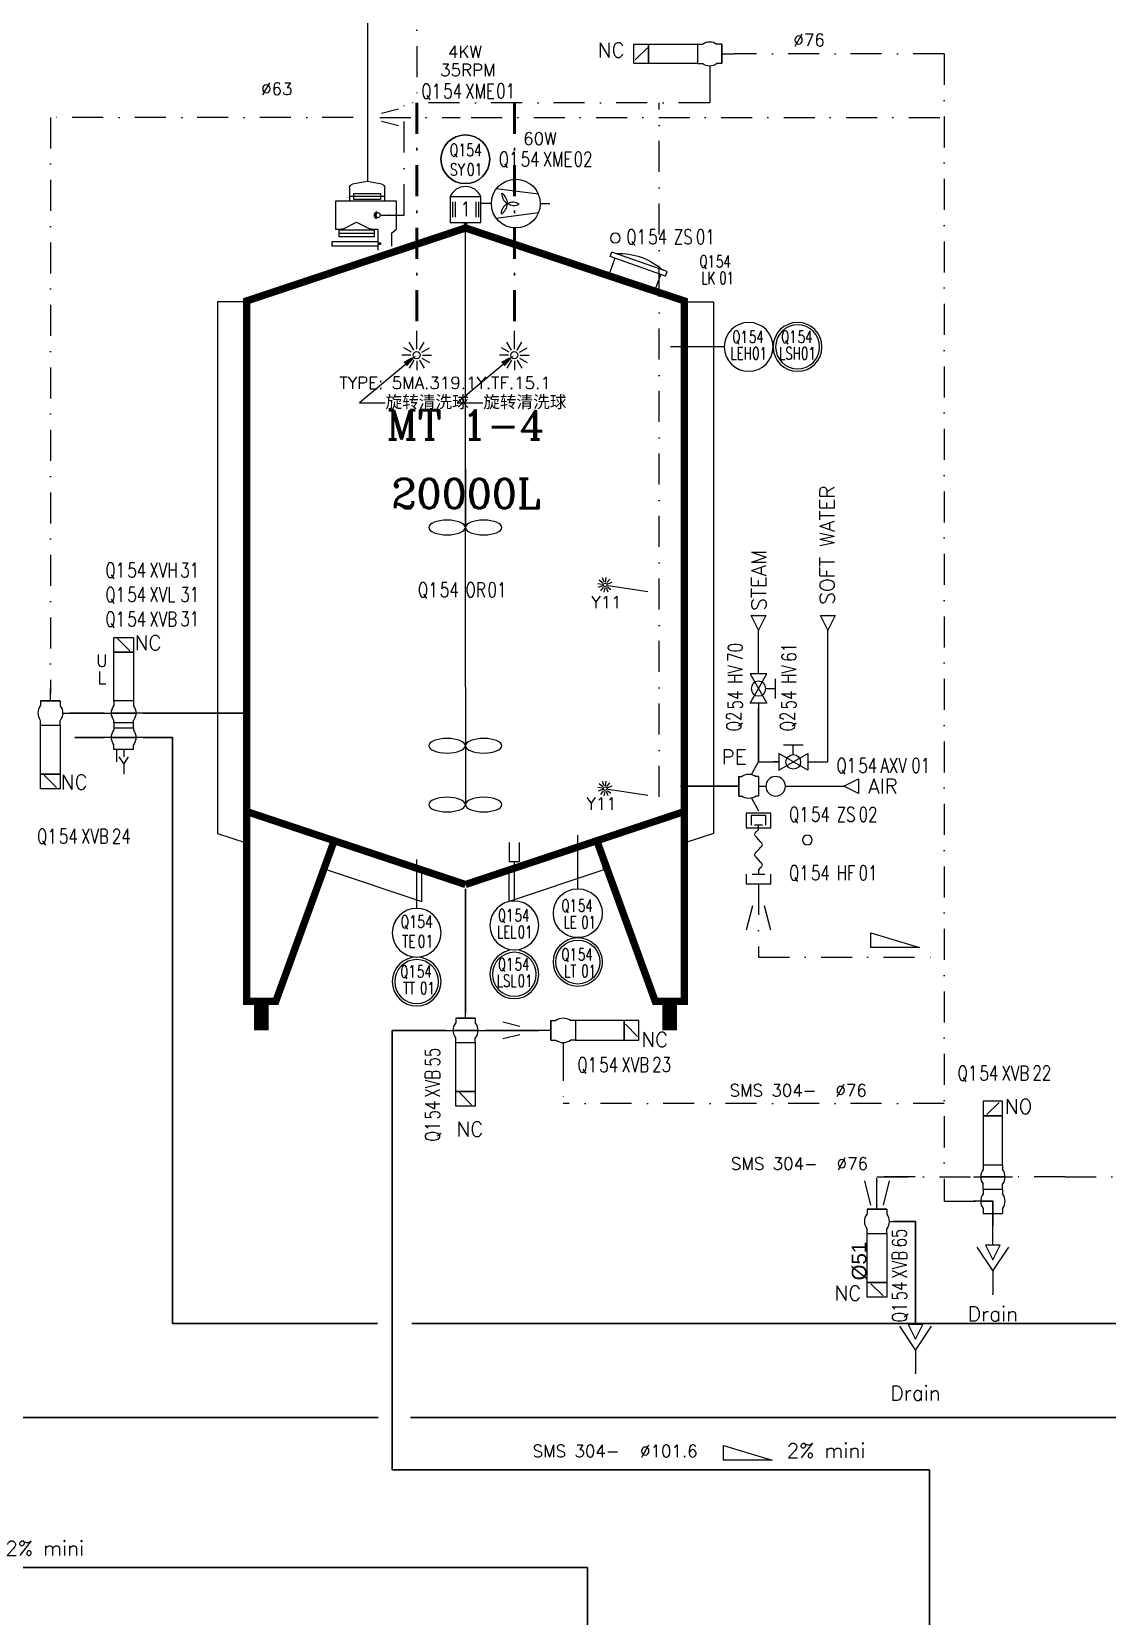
# Model space of a CAD drawing. Header units: inches. Extents: x 14562 to 16152, y 23695 to 24906.
# Drawn here: x 15402.8 to 15623, y 24350.1 to 24674.7 of the extents above; entities that cross this region are included whole.
import ezdxf
from ezdxf import colors
from ezdxf.entities.mleader import LeaderData, LeaderLine
from ezdxf.enums import TextEntityAlignment as Align
from ezdxf.math import Vec2, Vec3

# ---------------------------------------------------------------- set-up
doc = ezdxf.new("R2010")
doc.units = ezdxf.units.IN
doc.header["$MEASUREMENT"] = 0
doc.linetypes.add('DASHDOT2', pattern=[12.7, 6.35, -3.175, 0, -3.175])
for name, color, linetype, lineweight in [('15 Pipe Drain', 32, 'Continuous', 30), ('17 Pipe CIP', 4, 'DASHDOT2', 50), ('19 Pipe Process', 30, 'Continuous', 30), ('31 Equipment', 7, 'Continuous', 9), ('33 Instruments Labels', 7, 'Continuous', 9), ('43 TXT English', 7, 'Continuous', 9)]:
    doc.layers.add(name, color=color, linetype=linetype, lineweight=lineweight)
for name, color, linetype in [('CUVERIE', 7, 'Continuous'), ('DIAMETRE', 7, 'Continuous'), ('MATERIEL-DIVERS', 7, 'Continuous'), ('POMPES-PROCESS', 7, 'Continuous'), ('REPERES', 7, 'Continuous'), ('techn-data', 7, 'Continuous'), ('TEXTE', 7, 'Continuous'), ('TEXTES', 7, 'Continuous'), ('TUYAUTERIE-AIR INSTRUMENT', 3, 'Continuous'), ('TUYAUTERIE-EAU', 5, 'Continuous'), ('TUYAUTERIE-EGOUT', 32, 'Continuous'), ('TUYAUTERIE-GAZ', 3, 'Continuous'), ('TUYAUTERIE-NEP', 4, 'DASHDOT2'), ('TUYAUTERIE-VAPEUR', 6, 'Continuous'), ('TXT_FR', 7, 'Continuous'), ('VANNES', 7, 'Continuous')]:
    doc.layers.add(name, color=color, linetype=linetype)
doc.layers.get('REPERES').off()
doc.styles.add('ROMANC', font='romanc')
doc.styles.add('ROMANS', font='ROMANS.SHX')
doc.styles.add('ROMANT', font='romant')
doc.styles.get("Standard").update_dxf_attribs({"font": 'arial.ttf'})

# ---------------------------------------------------------------- blocks, each defined once
blk = doc.blocks.new('EGOUT')
at = {"color": 7}
for p, q in [((-3.2, 9.61), (0, 4.81)), ((0, 4.81), (3.2, 9.61)), ((0, 4.81), (0, 0))]:
    blk.add_line(p, q, dxfattribs=at)
at = {"color": 7, "extrusion": (0, -1, 0)}
blk.add_point((0, 0), dxfattribs=at)
at = {"layer": 'POMPES-PROCESS', "style": 'ROMANS'}
blk.add_attdef('EGOUT', text='', height=3, dxfattribs=at).set_placement((0, -4), align=Align.MIDDLE)
blk = doc.blocks.new('APV-VLV-SSEAT-SW44-4')
at = {"layer": '31 Equipment', "ltscale": 38}
for p, q in [((1.25, 20.25), (-1.25, 17.75)), ((-2, 7.5), (-2, 6.5)), ((2, 7.5), (2, 6.5)), ((-4, 5), (-2.5, 5)), ((-2, 2.5), (-2, 3.5)), ((2, 2.5), (2, 3.5)), ((-2.5, 0), (-4, 0)), ((-2, 2.5), (2, 2.5)), ((-2, 2.5), (-2, 1.5)), ((2, 2.5), (2, 1.5)), ((-2, -1.5), (-2, -2.5)), ((-2, -2.5), (2, -2.5)), ((0, -2.5), (0, -5)), ((2, -1.5), (2, -2.5))]:
    blk.add_line(p, q, dxfattribs=at)
at = {"layer": '31 Equipment', "lineweight": 30}
for p, q in [((-2.5, 5), (2.5, 5)), ((-2.5, 0), (0, 0)), ((0, 0), (0, -2.5))]:
    blk.add_line(p, q, dxfattribs=at)
at = {"layer": '31 Equipment'}
blk.add_line((2.5, 5), (4, 5), dxfattribs=at)
at = {"layer": '31 Equipment', "ltscale": 38}
for points in [[(-2, 17.5), (2, 17.5), (2, 20.5), (-2, 20.5)], [(-2, 7.5), (2, 7.5), (2, 17.5), (-2, 17.5)]]:
    blk.add_lwpolyline(points, close=True, dxfattribs=at)
for centre, start, end in [((0, 5), 143.1301, 216.8699), ((0, 5), 323.1301, 36.8699), ((0, 0), 143.1301, 216.8699), ((0, 0), 323.1301, 36.8699)]:
    blk.add_arc(centre, 2.5, start, end, dxfattribs=at)
blk = doc.blocks.new('APV-SIGN-ARW-FLOW-1')
at = {"layer": '31 Equipment'}
for p, q in [((-1.5, -1.5), (-1.5, 1.5)), ((-1.5, 1.5), (1.5, 0)), ((1.5, 0), (-1.5, -1.5))]:
    blk.add_line(p, q, dxfattribs=at)
blk = doc.blocks.new('PENTE-G')
at = {"layer": 'MATERIEL-DIVERS'}
blk.add_lwpolyline([(-5, 2), (5, 2), (5, 5), (-5, 2)], dxfattribs=at)
blk = doc.blocks.new('APV-TNK-GEN-11')
at = {"layer": '31 Equipment', "color": 7}
for points, const_width in [([(-14.94, 21.58), (-21.58, 3.32), (-24.9, 3.32), (-24.9, 83), (0, 91.3), (24.9, 83), (24.9, 3.32), (21.58, 3.32), (14.94, 21.58)], 0.83), ([(-24.9, 24.9), (0, 16.6)], 0.83), ([(24.9, 24.9), (0, 16.6)], 0.83), ([(-23.24, 3.32), (-23.24, 0)], 1.66), ([(23.24, 3.32), (23.24, 0)], 1.66)]:
    blk.add_lwpolyline(points, dxfattribs=dict(at, const_width=const_width))
at = {"layer": '31 Equipment', "ltscale": 38}
blk.add_point((0, 16), dxfattribs=at)
blk = doc.blocks.new('APV-TNK-INSULAT-12')
at = {"layer": '31 Equipment', "color": 7}
for p, q in [((-24.95, 67), (-28.22, 67)), ((-28.22, 67), (-28.22, 6.51)), ((24.95, 67), (28.22, 67)), ((28.22, 67), (28.22, 6.51)), ((-28.22, 6.51), (-24.95, 5.42)), ((28.22, 6.51), (24.95, 5.42)), ((-15.74, 2.35), (-4.98, -1.24)), ((-4.98, -1.24), (-4.98, 2.26)), ((15.74, 2.35), (4.98, -1.24)), ((4.98, -1.24), (4.98, 2.26))]:
    blk.add_line(p, q, dxfattribs=at)
at = {"layer": '31 Equipment'}
for p, q in [((-24.95, 5.42), (-24.95, 67)), ((24.95, 5.42), (24.95, 67)), ((-15.74, 2.35), (-14.94, 5.58)), ((-14.94, 5.58), (-4.98, 2.26)), ((14.94, 5.58), (4.98, 2.26)), ((15.74, 2.35), (14.94, 5.58))]:
    blk.add_line(p, q, dxfattribs=at)
at = {"layer": '31 Equipment', "ltscale": 38}
blk.add_point((0, 0), dxfattribs=at)
blk = doc.blocks.new('APV-INS-M-L-LE2')
at = {"layer": '31 Equipment', "color": 7}
blk.add_line((5, 0), (13, 0), dxfattribs=at)
at = {"layer": '31 Equipment', "lineweight": 25}
blk.add_lwpolyline([(17, 1), (13, 1), (13, 0), (13, -1), (17, -1)], dxfattribs=at)
at = {"layer": '31 Equipment', "color": 7}
blk.add_circle((0, 0), 5, dxfattribs=at)
at = {"layer": '33 Instruments Labels', "style": 'ROMANS', "width": 0.8}
blk.add_attdef('LE?', text='', height=3, dxfattribs=at).set_placement((0, 0), align=Align.MIDDLE)
blk = doc.blocks.new('APV-INS-F-L-LS')
at = {"layer": '31 Equipment'}
for radius in [5, 4.5]:
    blk.add_circle((0, 0), radius, dxfattribs=at)
at = {"layer": '33 Instruments Labels', "style": 'ROMANS', "width": 0.8}
blk.add_attdef('LS?', text='', height=3, dxfattribs=at).set_placement((0, 0), align=Align.MIDDLE)
blk = doc.blocks.new('APV-INS-M-L-TE')
at = {"layer": '31 Equipment', "color": 7}
blk.add_line((0, -5), (0, -10), dxfattribs=at)
blk.add_circle((0, 0), 5, dxfattribs=at)
at = {"layer": '33 Instruments Labels', "style": 'ROMANS', "width": 0.8, "flags": 8}
blk.add_attdef('TE', text='', height=3, dxfattribs=at).set_placement((0, 0), align=Align.MIDDLE)
blk = doc.blocks.new('APV-INS-F-L-TT')
at = {"layer": '31 Equipment'}
for radius in [5, 4.5]:
    blk.add_circle((0, 0), radius, dxfattribs=at)
blk = doc.blocks.new('APV-TNK-ACC-MOT-1')
at = {"layer": '31 Equipment', "color": 7}
for p, q in [((3.15, 6.4), (-3.15, 6.4)), ((-3.15, 6.4), (-3.15, 1.15)), ((-2.64, 5.35), (-2.64, 2.2)), ((-2.1, 5.35), (-2.1, 2.2)), ((2.1, 5.35), (2.1, 2.2)), ((2.66, 5.35), (2.66, 2.2)), ((3.15, 1.15), (3.15, 6.4)), ((-3.15, 1.15), (3.15, 1.15))]:
    blk.add_line(p, q, dxfattribs=at)
blk.add_arc((0, 5.09), 3.41, 22.6199, 157.3801, dxfattribs=at)
at = {"layer": '31 Equipment', "ltscale": 38}
blk.add_point((0, 0), dxfattribs=at)
at = {"layer": '31 Equipment', "color": 7}
blk.add_trace([(-0.39, 0), (0.39, 0), (-0.39, 1.15), (0.39, 1.15)], dxfattribs=at)
at = {"layer": '31 Equipment', "style": 'ROMANT', "width": 0.8}
blk.add_text('1', height=3, dxfattribs=at).set_placement((0, 3.89), align=Align.MIDDLE)
blk = doc.blocks.new('APV-INS-M-L-LE1')
at = {"layer": '31 Equipment', "color": 7}
blk.add_line((0, -5), (0, -10), dxfattribs=at)
blk.add_circle((0, 0), 5, dxfattribs=at)
blk = doc.blocks.new('APV-TNK-ACC-MANHOLE-1')
at = {"layer": '31 Equipment'}
for p, q in [((-6, 3), (-6, 4)), ((-6, 4), (6, 4)), ((6, 3), (6, 4)), ((-6, 3), (6, 3)), ((-5, 0), (-5, 3)), ((5, 3), (5, 0))]:
    blk.add_line(p, q, dxfattribs=at)
blk.add_arc((0, -8), 13, 67.3801, 112.6199, dxfattribs=at)
blk = doc.blocks.new('APV-INS-POS-GEN-1')
at = {"layer": '31 Equipment', "color": 5}
blk.add_circle((0, 0), 1, dxfattribs=at)
blk = doc.blocks.new('APV-FTG-CONX-QUICK-1')
at = {"layer": '31 Equipment'}
for p, q in [((-0.5, 2.5), (2.5, 2.5)), ((-0.5, -2.5), (-0.5, 2.5)), ((0, 1.5), (2, 1.5)), ((0, 0.83), (0, -0.83)), ((2, 1.5), (2, -1.5)), ((2.5, 2.5), (2.5, -2.5)), ((2.5, -2.5), (-0.5, -2.5)), ((0, -0.83), (0, -0.83)), ((2, -1.5), (0, -1.5))]:
    blk.add_line(p, q, dxfattribs=at)
blk = doc.blocks.new('APV-FTG-CONX-HOSE-1')
at = {"layer": '31 Equipment'}
for p, q in [((-4.17, 0), (-5, 0)), ((4.17, 0), (5, 0))]:
    blk.add_line(p, q, dxfattribs=at)
for points in [[(-4.17, 0), (-3.63, 0.5), (-3.42, 0.71), (-3.13, 0.79), (-2.83, 0.71), (-2.58, 0.5), (-1.54, -0.5), (-1.33, -0.71), (-1.04, -0.79), (-0.75, -0.71), (-0.5, -0.5), (0, 0)], [(0, 0), (0.54, 0.5), (0.75, 0.71), (1.04, 0.79), (1.33, 0.71), (1.58, 0.5), (2.62, -0.5), (2.83, -0.71), (3.12, -0.79), (3.42, -0.71), (3.67, -0.5), (4.17, 0)]]:
    blk.add_lwpolyline(points, dxfattribs=at)
blk = doc.blocks.new('APV-FTG-CONX-SCREWED-1')
at = {"layer": '31 Equipment'}
for p, q in [((0, 2.5), (2, 2.5)), ((0, 1.33), (0, -1.33)), ((2, 2.5), (2, -2.5)), ((0, -1.33), (0, -1.33)), ((2, -2.5), (0, -2.5))]:
    blk.add_line(p, q, dxfattribs=at)
blk = doc.blocks.new('APV-FCE-GEN-REDCON-1')
at = {"layer": '31 Equipment', "color": 7}
for p, q in [((-2.5, 2.5), (2.5, 1.25)), ((2.5, 1.25), (2.5, 1.25)), ((2.5, -1.25), (-2.5, -2.5))]:
    blk.add_line(p, q, dxfattribs=at)
blk = doc.blocks.new('APV-SIGN-FLOW-SLOPE-1')
at = {"layer": '31 Equipment'}
blk.add_lwpolyline([(-5, 2), (5, 2), (5, 5), (-5, 2)], dxfattribs=at)
at = {"layer": '31 Equipment', "style": 'ROMANS'}
blk.add_attdef('%', text='', height=2, rotation=16.6992, dxfattribs=at).set_placement((-0.64, 4.87), align=Align.MIDDLE)
blk = doc.blocks.new('SPB')
at = {"color": 7}
for p, q in [((0, -6), (0, 0)), ((-2.598, -9), (-1.302, -8.25)), ((-2.124, -9.624), (-1.062, -8.562)), ((-1.5, -10.098), (-0.75, -8.802)), ((-0.774, -10.398), (-0.39, -8.952)), ((0, -10.5), (0, -9)), ((0.774, -10.398), (0.39, -8.952)), ((1.5, -10.098), (0.75, -8.802)), ((2.124, -9.624), (1.062, -8.562)), ((2.598, -9), (1.302, -8.25))]:
    blk.add_line(p, q, dxfattribs=at)
blk.add_circle((0, -7.5), 1.5, dxfattribs=at)
at = {"color": 7, "extrusion": (0, 1, 0)}
blk.add_point((0, 0), dxfattribs=at)
blk = doc.blocks.new('GOAVEC')
at = {"layer": 'MATERIEL-DIVERS'}
for p, q in [((0.48, 11.27), (3, 11.77)), ((3, 11.77), (5.52, 11.27)), ((-2, 8.4), (8.4, 8.4)), ((-2, 3.6), (-2, 8.4)), ((0, 8.4), (0, 10.68)), ((0, 9.21), (6, 9.21)), ((5.28, 9.71), (0.72, 9.71)), ((0.72, 9.71), (0.72, 8.7)), ((0.72, 8.7), (5.28, 8.7)), ((5.28, 8.7), (5.28, 9.71)), ((6, 10.68), (6, 8.4)), ((8.4, 8.4), (8.4, 3.6)), ((-0.74, 6), (-2.03, 6)), ((-1.2, 3), (-2, 3.6)), ((-1.2, 0.7), (-1.2, 3)), ((2.26, 3.6), (1.2, 3.6)), ((1.2, 3.6), (1.2, 1.27)), ((1.8, 3.49), (1.8, 2.29)), ((7.8, 3.49), (1.8, 3.49)), ((1.8, 2.89), (7.8, 2.89)), ((4.8, 4.8), (2.53, 3.66)), ((7.07, 3.66), (4.8, 4.8)), ((8.4, 3.6), (7.34, 3.6)), ((7.8, 2.29), (7.8, 3.49)), ((0.76, 1.27), (0.76, 1.01)), ((1.2, 1.27), (0.76, 1.27)), ((0.76, 1.01), (1.2, 1.01)), ((9, 1.52), (1.19, 1.52)), ((1.19, 1.01), (1.19, 0.72)), ((1.19, 0.72), (9, 0.72)), ((1.2, 1.01), (1.2, 0)), ((1.8, 2.29), (7.8, 2.29)), ((9, 0.72), (9, 1.52))]:
    blk.add_line(p, q, dxfattribs=at)
for centre, start, end in [((0.6, 10.68), 101.3099, 180), ((5.4, 10.68), 0, 78.6901), ((2.26, 4.2), 270, 296.5651), ((7.34, 4.2), 243.4349, 270)]:
    blk.add_arc(centre, 0.6, start, end, dxfattribs=at)
at = {"layer": 'MATERIEL-DIVERS', "color": 7, "extrusion": (1, 0, 0)}
for p in [(6, 9), (9, 1)]:
    blk.add_point(p, dxfattribs=at)
at = {"layer": 'MATERIEL-DIVERS', "color": 2}
for p in [(6, 9), (-2, 6), (9, 1)]:
    blk.add_point(p, dxfattribs=at)
at = {"layer": 'MATERIEL-DIVERS', "color": 7, "extrusion": (-1, 0, 0)}
blk.add_point((-2, 6), dxfattribs=at)
at = {"layer": 'MATERIEL-DIVERS', "xscale": 0.2499010929244832, "yscale": 0.2499010929244832, "zscale": 0.2499010929244832, "rotation": 90}
blk.add_blockref('SPB', (-0.74, 6), dxfattribs=at)
blk = doc.blocks.new('INSTR-M-L-SY')
at = {"layer": 'MATERIEL-DIVERS', "color": 7}
blk.add_circle((0, 0), 5, dxfattribs=at)
blk = doc.blocks.new('APV-VLV-SSEAT-SW42-3')
at = {"layer": '31 Equipment', "ltscale": 38}
for p, q in [((1.25, 15.25), (-1.25, 12.75)), ((-2, 2.5), (-2, 1.5)), ((2, 2.5), (2, 1.5)), ((-2, -2.5), (-2, -1.5)), ((2, -2.5), (-2, -2.5)), ((-2, -2.5), (2, -2.5)), ((0, -2.5), (0, -5)), ((2, -2.5), (2, -1.5))]:
    blk.add_line(p, q, dxfattribs=at)
at = {"layer": '31 Equipment'}
for p, q in [((-4, 0), (-2.5, 0)), ((2.5, 0), (4, 0))]:
    blk.add_line(p, q, dxfattribs=at)
at = {"layer": '31 Equipment', "lineweight": 30}
blk.add_line((2.5, 0), (-2.5, 0), dxfattribs=at)
at = {"layer": '31 Equipment', "ltscale": 38}
for points in [[(-2, 12.5), (2, 12.5), (2, 15.5), (-2, 15.5)], [(-2, 2.5), (2, 2.5), (2, 12.5), (-2, 12.5)]]:
    blk.add_lwpolyline(points, close=True, dxfattribs=at)
for start, end in [(143.1301, 216.8699), (323.1301, 36.8699)]:
    blk.add_arc((0, 0), 2.5, start, end, dxfattribs=at)
blk = doc.blocks.new('APV-VLV-SSEAT-SW41-3')
at = {"layer": '31 Equipment', "ltscale": 38}
for p, q in [((1.25, 15.25), (-1.25, 12.75)), ((-2, 2.5), (-2, 1.5)), ((2, 2.5), (2, 1.5)), ((2.5, 0), (4, 0)), ((-2, -2.5), (-2, -1.5)), ((2, -2.5), (-2, -2.5)), ((-2, -2.5), (2, -2.5)), ((0, -2.5), (0, -5)), ((2, -2.5), (2, -1.5))]:
    blk.add_line(p, q, dxfattribs=at)
for points in [[(-2, 12.5), (2, 12.5), (2, 15.5), (-2, 15.5)], [(-2, 2.5), (2, 2.5), (2, 12.5), (-2, 12.5)]]:
    blk.add_lwpolyline(points, close=True, dxfattribs=at)
for start, end in [(143.1301, 216.8699), (323.1301, 36.8699)]:
    blk.add_arc((0, 0), 2.5, start, end, dxfattribs=at)
blk = doc.blocks.new('APV-VLV-SAMPL-PRD20-2')
at = {"layer": '31 Equipment', "ltscale": 38}
for p, q in [((-2.54, 2.44), (-4, 5)), ((-4, 0), (-5.5, 0)), ((-4, 2), (-3.5, 2)), ((-4, 2), (-4, -2)), ((0, 2), (-0.5, 2)), ((0, 2), (0, -2)), ((0, -2), (0, 2)), ((-4, -2), (-3.5, -2)), ((-2.54, -2.44), (-4, -5)), ((0, -2), (-0.5, -2))]:
    blk.add_line(p, q, dxfattribs=at)
at = {"layer": '31 Equipment'}
blk.add_circle((-7.5, 0), 2, dxfattribs=at)
at = {"layer": '31 Equipment', "ltscale": 38}
for start, end in [(53.1301, 126.8699), (233.1301, 306.8699)]:
    blk.add_arc((-2, 0), 2.5, start, end, dxfattribs=at)
blk = doc.blocks.new('APV-VLV-DSEAT-DA34-3')
at = {"layer": '31 Equipment', "ltscale": 38}
for p, q in [((1.25, 20.25), (-1.25, 17.75)), ((-2, 7.5), (-2, 6.5)), ((2, 7.5), (2, 6.5)), ((-4, 5), (-2.5, 5)), ((-2, 3), (-2, 3.5)), ((2, 3), (2, 3.5)), ((4, 5), (2.5, 5)), ((-2, 2), (-2, 1.5)), ((2, 2), (2, 1.5)), ((-4, 0), (-2.5, 0)), ((-2, -2.5), (-2, -1.5)), ((-2, -2.5), (2, -2.5)), ((0, -2.5), (0, -4)), ((1.5, -2.5), (1.5, -5)), ((2, -2.5), (2, -1.5)), ((2.5, 0), (4, 0)), ((0, -5.5), (-1, -4)), ((1, -4), (0, -5.5)), ((0, -5.5), (0, -7.5))]:
    blk.add_line(p, q, dxfattribs=at)
at = {"layer": '31 Equipment', "lineweight": 30}
for p, q in [((-2.5, 5), (2.5, 5)), ((-2.5, 0), (2.5, 0))]:
    blk.add_line(p, q, dxfattribs=at)
at = {"layer": '31 Equipment', "ltscale": 38}
for points in [[(-2, 17.5), (2, 17.5), (2, 20.5), (-2, 20.5)], [(-2, 7.5), (2, 7.5), (2, 17.5), (-2, 17.5)], [(-2, 3), (2, 3), (2, 2), (-2, 2)]]:
    blk.add_lwpolyline(points, close=True, dxfattribs=at)
for centre, start, end in [((0, 5), 143.1301, 216.8699), ((0, 5), 323.1301, 36.8699), ((0, 0), 143.1301, 216.8699), ((0, 0), 323.1301, 36.8699)]:
    blk.add_arc(centre, 2.5, start, end, dxfattribs=at)
at = {"layer": '31 Equipment', "style": 'ROMANS', "flags": 8}
for tag, p in [('U', (3, 14.5)), ('L', (3, 11))]:
    blk.add_attdef(tag, p, '', height=2.5, dxfattribs=at)
blk = doc.blocks.new('APV-TNK-ACC-SPRAYBALL-1')
at = {"layer": '31 Equipment'}
for p, q in [((0, -3.81), (0, 0)), ((-0.6, -3.97), (-1.53, -2.35)), ((0.6, -3.97), (1.53, -2.35)), ((-1.19, -5), (-3.05, -5)), ((-1.03, -4.4), (-2.65, -3.47)), ((-1.03, -5.6), (-2.65, -6.53)), ((-0.6, -6.03), (-1.53, -7.65)), ((0, -6.19), (0, -8.05)), ((0.6, -6.03), (1.53, -7.65)), ((1.03, -4.4), (2.65, -3.47)), ((1.03, -5.6), (2.65, -6.53)), ((1.19, -5), (3.05, -5))]:
    blk.add_line(p, q, dxfattribs=at)
blk.add_circle((0, -5), 0.738, dxfattribs=at)
blk = doc.blocks.new('APV-TNK-ACC-AGIT-1')
at = {"layer": '31 Equipment'}
blk.add_line((0, 0), (0, -8), dxfattribs=at)
for centre in [(-2.5, -8), (2.5, -8)]:
    blk.add_ellipse(centre, major_axis=(-2.5, 0), ratio=0.4, dxfattribs=at)
blk = doc.blocks.new('APV-INS-F-L-LT')
at = {"layer": '31 Equipment'}
for radius in [5, 4.5]:
    blk.add_circle((0, 0), radius, dxfattribs=at)
blk = doc.blocks.new('REPNORM')
at = {"layer": 'TEXTES', "style": 'ROMANS', "width": 0.75}
for tag, p in [('ZONE', (-9.75, -1.25)), ('SOUSZONE', (-5.25, -1.25)), ('ELEMENT', (0, -1.25)), ('NUM', (4.5, -1.25))]:
    blk.add_attdef(tag, p, '', height=3, dxfattribs=at)
blk = doc.blocks.new('REPINS2')
at = {"layer": 'TEXTES', "style": 'ROMANS', "width": 0.7}
for tag, p in [('ZONE', (-3.35, 0.8)), ('SOUSZONE', (0.05, 0.8)), ('NUM', (0.7, -2.6))]:
    blk.add_attdef(tag, p, '', height=2.5, dxfattribs=at)
blk.add_attdef('ELEMENT', text='', height=2.5, dxfattribs=at).set_placement((-1.56, -2.59), align=Align.CENTER)
blk = doc.blocks.new('REPINS')
at = {"layer": 'TEXTES', "style": 'ROMANS', "width": 0.75}
for tag, p in [('ZONE', (-3.3, 1)), ('SOUSZONE', (0.1, 1)), ('NUM', (0.2, -3))]:
    blk.add_attdef(tag, p, '', height=2.5, dxfattribs=at)
blk.add_attdef('ELEMENT', text='', height=2.5, dxfattribs=at).set_placement((-0.2, -3), align=Align.RIGHT)
blk = doc.blocks.new('REPNORM1')
at = {"layer": 'TEXTES', "style": 'ROMANS', "width": 0.75}
for tag, p in [('ZONE', (-9.75, -1.25)), ('SOUSZONE', (-5.25, -1.25)), ('ELEMENT', (-0.75, -1.25)), ('NUM', (5.59, -1.22))]:
    blk.add_attdef(tag, p, '', height=3, dxfattribs=at)
blk = doc.blocks.new('APV-PMP-GEN-FAN-1')
at = {"layer": '31 Equipment', "ltscale": 38}
for p, q in [((-5, 0), (-7, 0)), ((5, 0), (7, 0))]:
    blk.add_line(p, q, dxfattribs=at)
at = {"layer": '31 Equipment', "color": 7}
for p, q in [((4.62, 1.91), (-4.01, 2.99)), ((-3.44, 2.92), (-3.44, 2.92)), ((-4.03, -2.96), (4.65, -1.85))]:
    blk.add_line(p, q, dxfattribs=at)
blk.add_circle((0, 0), 5, dxfattribs=at)
for centre, radius, start, end in [((-4.14, 0.04), 2.42, 297.7105, 59.0333), ((-0.6, -2.14), 2.41, 57.3705, 179.0726), ((-0.42, 2.11), 2.48, 179.801, 296.7761)]:
    blk.add_arc(centre, radius, start, end, dxfattribs=at)
blk = doc.blocks.new('FLE23-A')
at = {"color": 7}
for p, q in [((0, 1.5), (-3, 0)), ((-3, 0), (0, -1.5)), ((0, -1.5), (0, 1.5))]:
    blk.add_line(p, q, dxfattribs=at)
at = {"layer": 'MATERIEL-DIVERS', "color": 7, "extrusion": (-1, 0, 0)}
blk.add_point((-3, 0), dxfattribs=at)
at = {"layer": 'MATERIEL-DIVERS', "color": 2}
for p in [(-3, 0), (0, 0)]:
    blk.add_point(p, dxfattribs=at)
at = {"layer": 'MATERIEL-DIVERS', "color": 7, "extrusion": (1, 0, 0)}
blk.add_point((0, 0), dxfattribs=at)
blk = doc.blocks.new('APV-VLVM-BALL-KHV+MF-1')
at = {"layer": '31 Equipment'}
for p, q in [((-2, 3.5), (2, 3.5)), ((0, 1.5), (0, 3.5)), ((-3, 1.734), (-3, -1.734)), ((-3, -1.734), (3, 1.734)), ((3, -1.734), (-3, 1.734)), ((3, 1.734), (3, -1.734))]:
    blk.add_line(p, q, dxfattribs=at)
at = {"layer": '31 Equipment', "ltscale": 38}
for p, q in [((-3, 0), (-4, 0)), ((3, 0), (4, 0))]:
    blk.add_line(p, q, dxfattribs=at)
at = {"layer": '31 Equipment'}
blk.add_circle((0, 0), 1.5, dxfattribs=at)
blk = doc.blocks.new('CR')
at = {"color": 7}
for p, q in [((-2.5, 2.5), (2.5, 1.25)), ((2.5, 1.25), (2.5, 1.25)), ((2.5, -1.25), (-2.5, -2.5))]:
    blk.add_line(p, q, dxfattribs=at)
at = {"color": 7, "extrusion": (-1, 0, 0)}
blk.add_point((-2.5, 0), dxfattribs=at)
at = {"color": 7, "extrusion": (1, 0, 0)}
blk.add_point((2.5, 0), dxfattribs=at)

msp = doc.modelspace()

# ---------------------------------------------------------------- linework, layer by layer
at = {"layer": '15 Pipe Drain'}
for p, q in [((15579.09, 24431.01), (15583.76, 24431.01)), ((15583.76, 24431.01), (15583.76, 24409.93))]:
    msp.add_line(p, q, dxfattribs=at)
at = {"layer": '17 Pipe CIP'}
for p, q in [((15481.59, 24660.14), (15481.59, 24613.44)), ((15501.59, 24660.14), (15501.59, 24613.44))]:
    msp.add_line(p, q, dxfattribs=at)
at = {"layer": '19 Pipe Process'}
for p, q in [((15551.59, 24525.14), (15551.59, 24536.14)), ((15417.59, 24535.14), (15410.59, 24535.14)), ((15446.59, 24535.14), (15425.59, 24535.14)), ((15411.59, 24530.14), (15417.59, 24530.14)), ((15425.59, 24530.14), (15431.59, 24530.14)), ((15431.59, 24530.14), (15431.59, 24410.14)), ((15547.59, 24520.14), (15535.59, 24520.14)), ((15491.59, 24499.14), (15491.59, 24473.64)), ((15476.59, 24470.14), (15476.59, 24380.14)), ((15487.59, 24470.14), (15476.59, 24470.14)), ((15506.59, 24470.14), (15495.59, 24470.14)), ((15473.59, 24410.14), (15431.59, 24410.14)), ((15480.59, 24410.14), (15762.92, 24410.14)), ((15319.58, 24390.85), (15473.69, 24390.85)), ((15480.35, 24390.85), (15763.12, 24390.85)), ((15476.59, 24380.14), (15586.59, 24380.14)), ((15586.59, 24265.14), (15586.59, 24380.14)), ((15316.59, 24360.14), (15516.59, 24360.14)), ((15516.59, 24265.14), (15516.59, 24360.14))]:
    msp.add_line(p, q, dxfattribs=at)
at = {"layer": 'CUVERIE'}
for p, q in [((15539.59, 24610.14), (15533.59, 24610.14)), ((15514.59, 24504.14), (15514.59, 24510.14)), ((15481.59, 24498.14), (15481.59, 24505.14))]:
    msp.add_line(p, q, dxfattribs=at)
at = {"layer": 'MATERIEL-DIVERS'}
msp.add_line((15491.56, 24540.43), (15491.59, 24634.48), dxfattribs=at)
at = {"layer": 'TUYAUTERIE-AIR INSTRUMENT'}
msp.add_line((15557.09, 24520.14), (15569.09, 24520.14), dxfattribs=at)
at = {"layer": 'TUYAUTERIE-EAU'}
for p, q in [((15565.79, 24544.14), (15565.79, 24552.14)), ((15565.79, 24525.14), (15565.79, 24544.14)), ((15551.59, 24525.14), (15555.72, 24525.14)), ((15561.65, 24525.14), (15565.79, 24525.14))]:
    msp.add_line(p, q, dxfattribs=at)
at = {"layer": 'TUYAUTERIE-EGOUT'}
msp.add_line((15599.59, 24426.14), (15599.59, 24432.64), dxfattribs=at)
msp.add_line((15599.59, 24426.14), (15599.59, 24432.64), dxfattribs=at)
at = {"layer": 'TUYAUTERIE-GAZ'}
msp.add_line((15471.59, 24644.14), (15471.59, 24716.14), dxfattribs=at)
msp.add_line((15471.59, 24644.14), (15471.59, 24716.14), dxfattribs=at)
at = {"layer": 'TUYAUTERIE-NEP'}
for p, q in [((15481.59, 24710.14), (15481.59, 24660.14)), ((15589.59, 24670.14), (15546.59, 24670.14)), ((15589.59, 24670.14), (15589.59, 24435.14)), ((15541.59, 24666.14), (15541.59, 24660.14)), ((15541.59, 24660.14), (15479.03, 24660.14)), ((15479.03, 24637.14), (15479.03, 24660.14)), ((15531.22, 24517.95), (15531.22, 24660.14)), ((15468.59, 24657.14), (15406.59, 24657.14)), ((15406.59, 24657.14), (15406.59, 24539.14)), ((15474.03, 24657.14), (15490.49, 24657.14)), ((15492.76, 24657.14), (15589.59, 24657.14)), ((15477.59, 24637.14), (15479.03, 24637.14)), ((15522.65, 24561), (15531.22, 24559.67)), ((15522.65, 24519.28), (15531.22, 24517.95)), ((15551.59, 24500.14), (15551.59, 24485.14)), ((15551.59, 24485.14), (15589.59, 24485.14)), ((15511.59, 24466.14), (15511.59, 24455.14)), ((15589.59, 24455.14), (15511.59, 24455.14)), ((15575.84, 24440.14), (15597.59, 24440.14)), ((15583.68, 24440.14), (15575.84, 24440.14)), ((15575.84, 24433.51), (15575.84, 24440.14)), ((15614.41, 24440.14), (15602.84, 24440.14)), ((15614.41, 24440.14), (15763.59, 24440.14)), ((15589.59, 24435.14), (15596.59, 24435.14))]:
    msp.add_line(p, q, dxfattribs=at)
at = {"layer": 'TUYAUTERIE-VAPEUR'}
msp.add_line((15551.59, 24544.14), (15551.59, 24552.14), dxfattribs=at)

# ---------------------------------------------------------------- block references
at = {"layer": '17 Pipe CIP', "xscale": 0.5, "yscale": 0.5, "rotation": 261.1709262954927}
for p in [(15522.65, 24561), (15522.65, 24519.28)]:
    msp.add_blockref('APV-TNK-ACC-SPRAYBALL-1', p, dxfattribs=at)
at = {"layer": '31 Equipment'}
for p in [(15481.59, 24613.44), (15501.59, 24613.44)]:
    msp.add_blockref('APV-TNK-ACC-SPRAYBALL-1', p, dxfattribs=at)
at = {"layer": '33 Instruments Labels', "xscale": -1}
for name, p in [('APV-INS-POS-GEN-1', (15522.26, 24632.41)), ('APV-INS-F-L-LS', (15559.59, 24610.14)), ('APV-INS-POS-GEN-1', (15561.59, 24509.14)), ('APV-INS-F-L-TT', (15481.59, 24480.14))]:
    msp.add_blockref(name, p, dxfattribs=at)
for name, p, rotation in [('APV-INS-M-L-LE1', (15549.59, 24610.14), 270), ('APV-INS-M-L-LE2', (15501.59, 24491.64), 270), ('APV-INS-M-L-TE', (15481.59, 24490.14), 180), ('APV-INS-F-L-LS', (15501.59, 24481.64), 90)]:
    msp.add_blockref(name, p, dxfattribs=dict(at, rotation=rotation))
at = {"layer": '33 Instruments Labels', "xscale": -1.5, "yscale": 1.5, "zscale": 1.5}
for p in [(15491.56, 24585.14), (15491.56, 24540.43), (15491.56, 24528.39)]:
    msp.add_blockref('APV-TNK-ACC-AGIT-1', p, dxfattribs=at)
at = {"layer": '33 Instruments Labels', "rotation": 180}
msp.add_blockref('APV-INS-M-L-LE1', (15514.59, 24494.14), dxfattribs=at)
at = {"layer": '33 Instruments Labels'}
msp.add_blockref('APV-INS-F-L-LT', (15514.59, 24484.14), dxfattribs=at)
at = {"layer": 'CUVERIE'}
for name, p, xscale, yscale, zscale in [('GOAVEC', (15475.06, 24629.91), -1.199999999999999, 1.199999999999999, 1.199999999999999), ('APV-TNK-GEN-11', (15491.59, 24470.14), -1.8, 1.8, 1.8), ('APV-TNK-INSULAT-12', (15491.59, 24498.78), -1.8, 1.8, 1.8)]:
    msp.add_blockref(name, p, dxfattribs=dict(at, xscale=xscale, yscale=yscale, zscale=zscale))
msp.add_blockref('APV-TNK-ACC-MOT-1', (15491.59, 24634.48), dxfattribs=at)
at = {"layer": 'CUVERIE', "xscale": -1, "rotation": 340.6180997303045}
msp.add_blockref('APV-TNK-ACC-MANHOLE-1', (15525.87, 24623.8), dxfattribs=at)
at = {"layer": 'MATERIEL-DIVERS', "xscale": 0.7, "yscale": 0.7, "zscale": 0.7, "rotation": 180}
msp.add_blockref('APV-FCE-GEN-REDCON-1', (15476.15, 24657.14), dxfattribs=at)
at = {"layer": 'MATERIEL-DIVERS'}
msp.add_blockref('APV-PMP-GEN-FAN-1', (15501.89, 24639.48), dxfattribs=at)
at = {"layer": 'MATERIEL-DIVERS', "xscale": -1}
for name, p, rotation in [('FLE23-A', (15551.59, 24555.14), 270), ('FLE23-A', (15565.79, 24555.14), 270), ('APV-FTG-CONX-QUICK-1', (15551.59, 24512.14), 270), ('APV-FTG-CONX-HOSE-1', (15551.59, 24507.14), 270), ('APV-FTG-CONX-SCREWED-1', (15551.59, 24502.14), 90), ('APV-FCE-GEN-REDCON-1', (15551.59, 24493.14), 270), ('APV-SIGN-ARW-FLOW-1', (15599.59, 24424.64), 90), ('APV-SIGN-ARW-FLOW-1', (15599.59, 24424.64), 90), ('APV-SIGN-ARW-FLOW-1', (15583.76, 24408.43), 90)]:
    msp.add_blockref(name, p, dxfattribs=dict(at, rotation=rotation))
for name, p in [('APV-SIGN-FLOW-SLOPE-1', (15579.59, 24485.14)), ('PENTE-G', (15549.41, 24380.14))]:
    msp.add_blockref(name, p, dxfattribs=at)
at = {"layer": 'MATERIEL-DIVERS', "xscale": 0.7, "yscale": 0.7, "zscale": 0.7}
msp.add_blockref('APV-FCE-GEN-REDCON-1', (15500.98, 24470.14), dxfattribs=at)
at = {"layer": 'MATERIEL-DIVERS', "rotation": 270}
msp.add_blockref('CR', (15575.84, 24436.83), dxfattribs=at)
at = {"layer": 'MATERIEL-DIVERS'}
ref = msp.add_blockref('EGOUT', (15599.59, 24416.14), dxfattribs=dict(at, xscale=-1))
ref.add_attrib('EGOUT', 'Drain', dxfattribs={"layer": 'POMPES-PROCESS', "height": 3, "style": 'ROMANS'}).set_placement((15599.59, 24412.14), align=Align.MIDDLE)
ref = msp.add_blockref('EGOUT', (15599.59, 24416.14), dxfattribs=dict(at, xscale=-1))
ref.add_attrib('EGOUT', 'Drain', dxfattribs={"layer": 'POMPES-PROCESS', "height": 3, "style": 'ROMANS'}).set_placement((15599.59, 24412.14), align=Align.MIDDLE)
ref = msp.add_blockref('EGOUT', (15583.76, 24399.93), dxfattribs=dict(at, xscale=-1))
ref.add_attrib('EGOUT', 'Drain', dxfattribs={"layer": 'POMPES-PROCESS', "height": 3, "style": 'ROMANS'}).set_placement((15583.76, 24395.93), align=Align.MIDDLE)
at = {"layer": 'REPERES'}
for name, p, values in [('REPNORM1', (15492.28, 24662.28), {'ZONE': 'Q1', 'SOUSZONE': '54', 'ELEMENT': 'XME', 'NUM': '01'}), ('REPINS', (15491.65, 24648.2), {'ZONE': 'Q1', 'SOUSZONE': '54', 'ELEMENT': 'SY', 'NUM': '01'}), ('REPNORM1', (15508.14, 24648.33), {'ZONE': 'Q1', 'SOUSZONE': '54', 'ELEMENT': 'XME', 'NUM': '02'}), ('REPNORM', (15534.26, 24632.41), {'ZONE': 'Q1', 'SOUSZONE': '54', 'ELEMENT': 'ZS', 'NUM': '01'}), ('REPINS2', (15542.86, 24625.58), {'ZONE': 'Q1', 'SOUSZONE': '54', 'NUM': '01', 'ELEMENT': 'LK'}), ('REPINS2', (15549.59, 24610.14), {'ZONE': 'Q1', 'SOUSZONE': '54', 'NUM': '01', 'ELEMENT': 'LEH'}), ('REPINS2', (15559.59, 24610.14), {'ZONE': 'Q1', 'SOUSZONE': '54', 'NUM': '01', 'ELEMENT': 'LSH'}), ('REPNORM1', (15427.59, 24564.14), {'ZONE': 'Q1', 'SOUSZONE': '54', 'ELEMENT': 'XVH', 'NUM': '31'}), ('REPNORM', (15491.59, 24560.14), {'ZONE': 'Q1', 'SOUSZONE': '54', 'ELEMENT': 'OR', 'NUM': '01'}), ('REPNORM1', (15427.59, 24559.14), {'ZONE': 'Q1', 'SOUSZONE': '54', 'ELEMENT': 'XVL', 'NUM': '31'}), ('REPNORM1', (15427.59, 24554.14), {'ZONE': 'Q1', 'SOUSZONE': '54', 'ELEMENT': 'XVB', 'NUM': '31'}), ('REPNORM1', (15577.29, 24524.14), {'ZONE': 'Q1', 'SOUSZONE': '54', 'ELEMENT': 'AXV', 'NUM': '01'}), ('REPNORM', (15567.59, 24514.14), {'ZONE': 'Q1', 'SOUSZONE': '54', 'ELEMENT': 'ZS', 'NUM': '02'}), ('REPNORM1', (15413.59, 24509.64), {'ZONE': 'Q1', 'SOUSZONE': '54', 'ELEMENT': 'XVB', 'NUM': '24'}), ('REPNORM', (15567.59, 24502.14), {'ZONE': 'Q1', 'SOUSZONE': '54', 'ELEMENT': 'HF', 'NUM': '01'}), ('REPINS2', (15514.59, 24493.64), {'ZONE': 'Q1', 'SOUSZONE': '54', 'NUM': '01', 'ELEMENT': 'LE'}), ('REPINS', (15481.59, 24490.14), {'ZONE': 'Q1', 'SOUSZONE': '54', 'ELEMENT': 'TE', 'NUM': '01'}), ('REPINS2', (15501.59, 24491.64), {'ZONE': 'Q1', 'SOUSZONE': '54', 'NUM': '01', 'ELEMENT': 'LEL'}), ('REPINS2', (15501.59, 24481.64), {'ZONE': 'Q1', 'SOUSZONE': '54', 'NUM': '01', 'ELEMENT': 'LSL'}), ('REPINS2', (15514.59, 24483.64), {'ZONE': 'Q1', 'SOUSZONE': '54', 'NUM': '01', 'ELEMENT': 'LT'}), ('REPINS2', (15481.59, 24480.14), {'ZONE': 'Q1', 'SOUSZONE': '54', 'NUM': '01', 'ELEMENT': 'TT'}), ('REPNORM1', (15524.24, 24462.85), {'ZONE': 'Q1', 'SOUSZONE': '54', 'ELEMENT': 'XVB', 'NUM': '23'}), ('REPNORM1', (15602.09, 24461.14), {'ZONE': 'Q1', 'SOUSZONE': '54', 'ELEMENT': 'XVB', 'NUM': '22'})]:
    msp.add_blockref(name, p, dxfattribs=at).add_auto_attribs(values)
msp.add_blockref('INSTR-M-L-SY', (15491.56, 24648.56), dxfattribs=at)
msp.add_blockref('INSTR-M-L-SY', (15491.56, 24648.56), dxfattribs=at)
at = {"layer": 'REPERES', "xscale": -1}
msp.add_blockref('INSTR-M-L-SY', (15491.56, 24648.56), dxfattribs=at)
at = {"layer": 'REPERES'}
ref = msp.add_blockref('REPNORM', (15546.59, 24541.14), dxfattribs=dict(at, xscale=-1, rotation=270))
ref.add_attrib('ZONE', 'Q2', (15548.05, 24531.39), dxfattribs={"layer": 'TEXTES', "height": 3, "rotation": 90, "style": 'ROMANS', "width": 0.75})
ref.add_attrib('SOUSZONE', '54', (15548.34, 24535.89), dxfattribs={"layer": 'TEXTES', "height": 3, "rotation": 90, "style": 'ROMANS', "width": 0.75})
ref.add_attrib('ELEMENT', 'HV', (15548.34, 24541.14), dxfattribs={"layer": 'TEXTES', "height": 3, "rotation": 90, "style": 'ROMANS', "width": 0.75})
ref.add_attrib('NUM', '70', (15548.34, 24545.64), dxfattribs={"layer": 'TEXTES', "height": 3, "rotation": 90, "style": 'ROMANS', "width": 0.75})
ref = msp.add_blockref('REPNORM', (15557.58, 24541.14), dxfattribs=dict(at, xscale=-1, rotation=270))
ref.add_attrib('ZONE', 'Q2', (15559.05, 24531.39), dxfattribs={"layer": 'TEXTES', "height": 3, "rotation": 90, "style": 'ROMANS', "width": 0.75})
ref.add_attrib('SOUSZONE', '54', (15559.33, 24535.89), dxfattribs={"layer": 'TEXTES', "height": 3, "rotation": 90, "style": 'ROMANS', "width": 0.75})
ref.add_attrib('ELEMENT', 'HV', (15559.33, 24541.14), dxfattribs={"layer": 'TEXTES', "height": 3, "rotation": 90, "style": 'ROMANS', "width": 0.75})
ref.add_attrib('NUM', '61', (15559.33, 24545.64), dxfattribs={"layer": 'TEXTES', "height": 3, "rotation": 90, "style": 'ROMANS', "width": 0.75})
ref = msp.add_blockref('REPNORM1', (15484.59, 24457.14), dxfattribs=dict(at, xscale=-1, rotation=270))
ref.add_attrib('ZONE', 'Q1', (15486.34, 24447.39), dxfattribs={"layer": 'TEXTES', "height": 3, "rotation": 90, "style": 'ROMANS', "width": 0.75})
ref.add_attrib('SOUSZONE', '54', (15486.34, 24451.89), dxfattribs={"layer": 'TEXTES', "height": 3, "rotation": 90, "style": 'ROMANS', "width": 0.75})
ref.add_attrib('ELEMENT', 'XVB', (15486.34, 24456.39), dxfattribs={"layer": 'TEXTES', "height": 3, "rotation": 90, "style": 'ROMANS', "width": 0.75})
ref.add_attrib('NUM', '55', (15486.36, 24462.73), dxfattribs={"layer": 'TEXTES', "height": 3, "rotation": 90, "style": 'ROMANS', "width": 0.75})
at = {"layer": 'REPERES', "rotation": 90}
msp.add_blockref('REPNORM1', (15580.71, 24420.09), dxfattribs=at).add_auto_attribs({'ZONE': 'Q1', 'SOUSZONE': '54', 'ELEMENT': 'XVB', 'NUM': '65'})
at = {"layer": 'VANNES', "xscale": -1}
for name, p, rotation in [('APV-VLV-SSEAT-SW41-3', (15541.59, 24670.14), 90), ('APV-VLVM-BALL-KHV+MF-1', (15551.59, 24540.14), 270), ('APV-VLV-SSEAT-SW41-3', (15406.59, 24535.14), 180), ('APV-VLV-SSEAT-SW42-3', (15491.59, 24470.14), 180), ('APV-VLV-SSEAT-SW41-3', (15575.84, 24431.01), 180)]:
    msp.add_blockref(name, p, dxfattribs=dict(at, rotation=rotation))
at = {"layer": 'VANNES'}
ref = msp.add_blockref('APV-VLV-DSEAT-DA34-3', (15421.59, 24530.14), dxfattribs=dict(at, xscale=-1))
ref.add_attrib('U', 'U', (15415.97, 24544.64), dxfattribs={"layer": '31 Equipment', "height": 2.5, "style": 'ROMANS', "flags": 8})
ref.add_attrib('L', 'L', (15416.21, 24541.14), dxfattribs={"layer": '31 Equipment', "height": 2.5, "style": 'ROMANS', "flags": 8})
for name, p in [('APV-VLVM-BALL-KHV+MF-1', (15558.72, 24525.14)), ('APV-VLV-SSEAT-SW44-4', (15599.59, 24435.14)), ('APV-VLV-SSEAT-SW44-4', (15599.59, 24435.14))]:
    msp.add_blockref(name, p, dxfattribs=at)
at = {"layer": 'VANNES', "xscale": -1}
msp.add_blockref('APV-VLV-SAMPL-PRD20-2', (15547.59, 24520.14), dxfattribs=at)
at = {"layer": 'VANNES'}
for name, p, rotation in [('APV-SIGN-ARW-FLOW-1', (15570.59, 24520.14), 180), ('APV-VLV-SSEAT-SW41-3', (15511.59, 24470.14), 270)]:
    msp.add_blockref(name, p, dxfattribs=dict(at, rotation=rotation))

# ---------------------------------------------------------------- texts
at = {"layer": 'DIAMETRE'}
msp.add_text('%%C51', height=3, rotation=90, dxfattribs=at).set_placement((15573.69, 24418.93))
at = {"layer": 'techn-data', "style": 'ROMANS'}
for s, p in [('%%C76', (15561.95, 24672.98)), ('4KW', (15491.46, 24670.57)), ('35RPM', (15492.07, 24666.82)), ('%%C63', (15452.95, 24662.98)), ('60W', (15506.83, 24652.78)), ('TYPE: 5MA.319.1Y.TF.15.1 ', (15488.26, 24602.77)), ('Y11', (15520.43, 24557.85)), ('Y11', (15519.44, 24516.59)), ('SMS 304-', (15554.56, 24457.85)), ('%%C76', (15570.56, 24457.85)), ('SMS 304-', (15554.81, 24442.85)), ('%%C76', (15570.81, 24442.85)), ('SMS 304-', (15514.23, 24383.98)), ('%%C101.6', (15533.23, 24383.98))]:
    msp.add_text(s, height=2.5, dxfattribs=at).set_placement(p, align=Align.MIDDLE_CENTER)
at = {"layer": 'TEXTE', "style": 'ROMANS'}
for s, p in [('SOFT WATER', (15565.67, 24569.56)), ('STEAM', (15551.68, 24562.35))]:
    msp.add_text(s, height=3, rotation=90, dxfattribs=at).set_placement(p, align=Align.MIDDLE)
msp.add_text('AIR', height=3, dxfattribs=at).set_placement((15577.09, 24520.14), align=Align.MIDDLE)
at = {"layer": 'TEXTES', "style": 'ROMANS'}
for s, p in [('NC', (15518.66, 24669.43)), ('NC', (15423.82, 24548.03)), ('NC', (15408.69, 24519.5)), ('NC', (15527.57, 24466.76)), ('NO', (15602.02, 24453.07)), ('NC', (15489.72, 24448.42)), ('NC', (15567.14, 24414.82))]:
    msp.add_text(s, height=3, dxfattribs=at).set_placement(p)
at = {"layer": 'TXT_FR', "style": 'ROMANS'}
for s, p in [('PE', (15546.59, 24526.14)), ('2% mini', (15565.41, 24384.14)), ('2% mini', (15405.41, 24364.14))]:
    msp.add_text(s, height=3, dxfattribs=at).set_placement(p, align=Align.MIDDLE)
at = {"layer": 'TXT_FR', "char_height": 6, "width": 112.5, "attachment_point": 5, "style": 'ROMANC'}
for s, insert in [('MT 1-4', (15491.59, 24594.14)), ('20000L', (15491.59, 24580.08))]:
    msp.add_mtext(s, dxfattribs=dict(at, insert=insert))

# ---------------------------------------------------------------- leaders
at = {"layer": '43 TXT English', "color": 1}
ml = msp.add_multileader_mtext('Standard', dxfattribs=at)
ml.set_content('{\\fSimSun|b0|i0|c134|p2;旋转清洗球}', color=1)
ml.set_leader_properties()
ml.build(insert=Vec2(0, 0))
ml.multileader.update_dxf_attribs({"dogleg_length": 0.36, "arrow_head_size": 3})
ctx = ml.context
ctx.base_point, ctx.char_height, ctx.arrow_head_size, ctx.landing_gap_size, ctx.plane_origin = Vec3(15475.12, 24598.68), 2.5, 3, 0.09, Vec3(15481.59, 24608.44)
notes = []
notes.append((ctx, [(0, (1, 1, 0), (15469.87, 24598.68), (1, 0), 5.25, [(0, [(15481.59, 24608.44)], 0, [])])]))
ctx.mtext.insert, ctx.mtext.flow_direction = Vec3(15475.21, 24600.13), 5
ml = msp.add_multileader_mtext('Standard', dxfattribs=at)
ml.set_content('{\\fSimSun|b0|i0|c134|p2;旋转清洗球}', color=1)
ml.set_leader_properties()
ml.build(insert=Vec2(0, 0))
ml.multileader.update_dxf_attribs({"dogleg_length": 0.36, "arrow_head_size": 3})
ctx = ml.context
ctx.base_point, ctx.char_height, ctx.arrow_head_size, ctx.landing_gap_size, ctx.plane_origin = Vec3(15495.12, 24598.68), 2.5, 3, 0.09, Vec3(15501.59, 24608.44)
notes.append((ctx, [(0, (1, 1, 0), (15489.87, 24598.68), (1, 0), 5.25, [(0, [(15501.59, 24608.44)], 0, [])])]))
ctx.mtext.insert, ctx.mtext.flow_direction = Vec3(15495.21, 24600.13), 5
for ctx, leaders in notes:
    for number, flags, end, landing, length, lines in leaders:
        leader = LeaderData()
        leader.index, (leader.has_last_leader_line, leader.has_dogleg_vector, leader.attachment_direction) = number, flags
        leader.last_leader_point, leader.dogleg_vector, leader.dogleg_length = Vec3(end), Vec3(landing), length
        for number, points, colour, breaks in lines:
            line = LeaderLine()
            line.index, line.vertices, line.color, line.breaks = number, Vec3.list(points), colors.encode_raw_color(colour), breaks
            leader.lines.append(line)
        ctx.leaders.append(leader)

doc.saveas('drawing.dxf')
